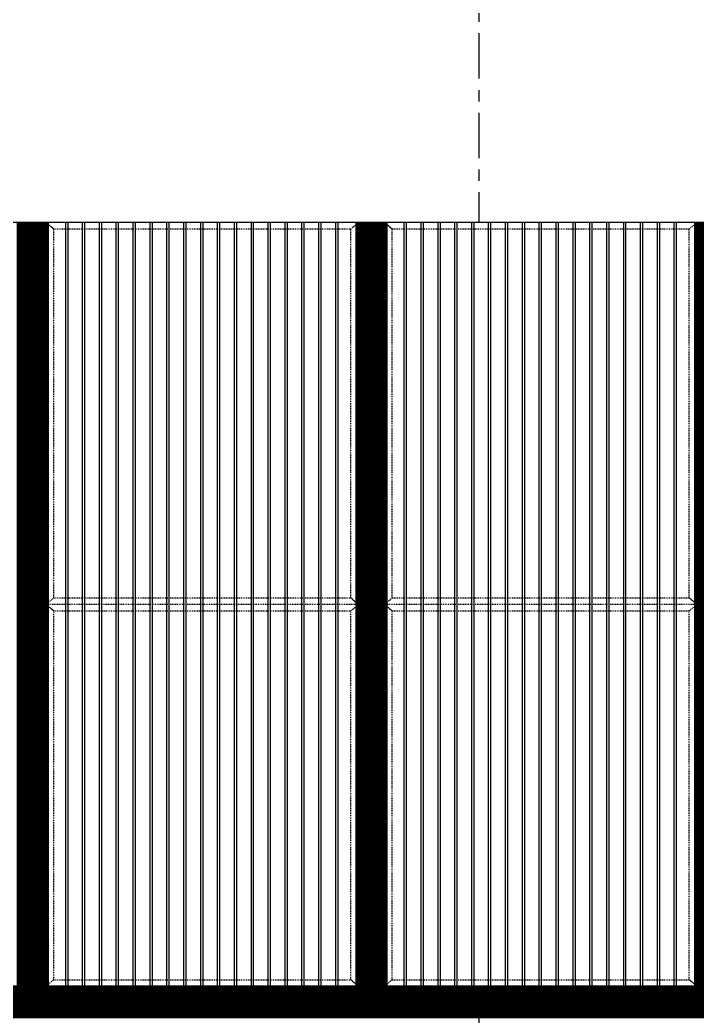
# Model space of a CAD drawing. Header units: millimetres. Extents: x 3774 to 718460, y -768339 to 192544.
# Drawn here: x 509762 to 512370, y -722372 to -718537 of the extents above; entities that cross this region are included whole.
import ezdxf
from ezdxf.enums import TextEntityAlignment as Align
from ezdxf.xclip import XClip

# ---------------------------------------------------------------- set-up
doc = ezdxf.new("R2010")
doc.units = ezdxf.units.MM
doc.header["$XCLIPFRAME"] = 0
doc.set_wipeout_variables(frame=1)
for name, pattern in [('TA_GL_000.70000', [1.925, 0.7, -0.175, 0.175, -0.175, 0.7]), ('TA_HL_001.00000', [6.5, 3.55, -2.95]), ('XKITLINE00', [0]), ('XKITLINE02', [4, 2, -2])]:
    doc.linetypes.add(name, pattern=pattern)
for name, color, linetype in [('000 - 0_SYM_DWG_GRID-BUBBLE_MAIN_COLOR_1', 7, 'Continuous'), ('000 - 0_SYM_DWG_GRIDLINE_MAIN_COLOR_251', 7, 'Continuous'), ('000 - 0_SYM_DWG_LEVEL_TEXT', 7, 'Continuous'), ('010 - ASPG_EXTR_MAIN_COLOR_2', 7, 'Continuous'), ('010 - ASPG_EXTR_WIPEOUT_', 7, 'Continuous'), ('010 - ASPG_FRAMING_MAIN_COLOR_1', 7, 'Continuous'), ('010 - ASPG_FRAMING_MAIN_COLOR_2', 7, 'Continuous'), ('010 - ASPG_FRAMING_SUB_COLOR_2', 7, 'Continuous'), ('010 - ASPG_FRAMING_SUB_COLOR_3', 7, 'Continuous'), ('010 - ASPG_FRAMING_WIPEOUT_', 7, 'Continuous')]:
    doc.layers.add(name, color=color, linetype=linetype)
doc.layers.add('000_AREA_ASPG_AREA_HATCH_', color=7, linetype='Continuous', plot=False)
doc.layers.add('000_AREA_ASPG_AREA_MAIN_COLOR_1', color=7, linetype='Continuous', plot=False)
doc.layers.add('Bolt', color=7, linetype='Continuous', lineweight=0)
doc.layers.add('Part', color=7, linetype='Continuous', lineweight=0)
doc.styles.add('ARIAL', font='arial.ttf')
doc.styles.add('Arial_1', font='arial.ttf', dxfattribs={"height": 125})
doc.styles.add('TA', font='', dxfattribs={"height": 4.5})
doc.styles.get('TA').set_extended_font_data('Cordia New')

# ---------------------------------------------------------------- blocks, each defined once
blk = doc.blocks.new('*U7980')
at = {"layer": '000 - 0_SYM_DWG_GRIDLINE_MAIN_COLOR_251', "color": 7, "linetype": 'ByBlock', "ltscale": 5}
blk.add_line((34.8, 0), (-343.8, 0), dxfattribs=at)
at = {"color": 7, "style": 'TA', "flags": 1}
blk.add_attdef('LOCATION', (6, -6), '', height=4.5, rotation=270, dxfattribs=at)
at = {"layer": '000 - 0_SYM_DWG_GRID-BUBBLE_MAIN_COLOR_1', "color": 7, "style": 'ARIAL'}
blk.add_attdef('GRID-HEAD', text='', height=4, rotation=90, dxfattribs=at).set_placement((52.8, 0), align=Align.MIDDLE_CENTER)
blk = doc.blocks.new('*U6349')
at = {"color": 7}
blk.add_point((0, 0), dxfattribs=at)
at = {"layer": '000 - 0_SYM_DWG_LEVEL_TEXT', "color": 7, "style": 'Arial_1'}
for tag, p in [('LV_NAME_1', (-185.775, 11.925)), ('LV_NAME_2', (-185.787, 6.835)), ('LV_NAME_3', (-185.798, 1.744))]:
    blk.add_attdef(tag, p, '', height=3, dxfattribs=at)
blk = doc.blocks.new('*U6352')
at = {"layer": '000 - 0_SYM_DWG_GRIDLINE_MAIN_COLOR_251', "color": 7, "linetype": 'ByBlock', "ltscale": 5}
blk.add_line((70, 0), (-169.147, 0), dxfattribs=at)
at = {"color": 7, "style": 'TA', "flags": 1}
blk.add_attdef('LOCATION', (6, -6), '', height=4.5, rotation=270, dxfattribs=at)
blk = doc.blocks.new('W-1-PP19-SE-ENT3_20260407-142914_PP19_ENT3_ELE4_DIMS_2')
at = {"color": 7, "xscale": 50, "yscale": 50, "zscale": 50}
for p in [(0, 114550), (0, 111800)]:
    blk.add_blockref('*U6349', p, dxfattribs=at)
at = {"layer": '000 - 0_SYM_DWG_GRIDLINE_MAIN_COLOR_251', "color": 7, "linetype": 'TA_GL_000.70000'}
for name, p, xscale, yscale, zscale, rotation in [('*U7980', (0, 102450), 50.00000000000007, 50.00000000000007, 50.00000000000007, 270), ('*U6352', (-2517, 114550), 50.00000000000003, 50.00000000000003, 50.00000000000003, 180), ('*U6352', (-2517, 111800), 50.00000000000003, 50.00000000000003, 50.00000000000003, 180)]:
    blk.add_blockref(name, p, dxfattribs=dict(at, xscale=xscale, yscale=yscale, zscale=zscale, rotation=rotation))
blk = doc.blocks.new('*A21806472')
at = {"layer": 'Part', "color": 7, "linetype": 'XKITLINE00', "lineweight": 0}
for p, q in [((2553.04496, -67.139902), (2553.04496, -64.659902)), ((2553.84496, -64.659902), (2553.04496, -64.659902)), ((2553.84496, -67.139902), (2553.84496, -64.659902)), ((2553.04496, -79.139902), (2553.04496, -67.707902)), ((2553.84496, -79.139902), (2553.84496, -67.707902)), ((2553.04496, -81.219902), (2553.04496, -79.707902)), ((2553.84496, -81.219902), (2553.84496, -79.707902)), ((2553.04496, -81.219902), (2553.84496, -81.219902))]:
    blk.add_line(p, q, dxfattribs=at)
blk = doc.blocks.new('*A21846476')
at = {"layer": 'Bolt'}
for points in [[(2553.149, -79.66), (2553.149, -79.612), (2553.261, -79.612), (2553.261, -79.66)], [(2553.149, -79.708), (2553.149, -79.66), (2553.261, -79.66), (2553.261, -79.708)], [(2553.629, -79.66), (2553.629, -79.612), (2553.741, -79.612), (2553.741, -79.66)], [(2553.629, -79.708), (2553.629, -79.66), (2553.741, -79.66), (2553.741, -79.708)]]:
    blk.add_hatch(color=7, dxfattribs=at).paths.add_polyline_path(points, flags=17)
at = {"layer": 'Bolt', "color": 7, "linetype": 'XKITLINE00', "lineweight": 0}
for p, q in [((2553.205, -79.771), (2553.205, -79.428)), ((2553.685, -79.771), (2553.685, -79.428)), ((2553.149, -79.66), (2553.149, -79.612)), ((2553.149, -79.708), (2553.149, -79.66)), ((2553.261, -79.66), (2553.261, -79.612)), ((2553.261, -79.708), (2553.261, -79.66)), ((2553.629, -79.66), (2553.629, -79.612)), ((2553.629, -79.708), (2553.629, -79.66)), ((2553.741, -79.66), (2553.741, -79.612)), ((2553.741, -79.708), (2553.741, -79.66))]:
    blk.add_line(p, q, dxfattribs=at)
blk = doc.blocks.new('*A21856477')
at = {"layer": 'Part', "color": 7, "linetype": 'XKITLINE00', "lineweight": 0}
for p, q in [((2553.42096, -80.507902), (2553.42096, -79.707902)), ((2553.42096, -79.707902), (2553.46896, -79.707902)), ((2553.46896, -80.507902), (2553.46896, -79.707902)), ((2553.42096, -79.947902), (2553.46896, -79.947902)), ((2553.42096, -80.507902), (2553.46896, -80.507902))]:
    blk.add_line(p, q, dxfattribs=at)
blk = doc.blocks.new('*A21866478')
at = {"layer": 'Part', "color": 7, "linetype": 'XKITLINE00', "lineweight": 0}
for p, q in [((2553.04496, -79.659902), (2553.04496, -79.707902)), ((2553.04496, -79.707902), (2553.84496, -79.707902)), ((2553.84496, -79.707902), (2553.84496, -79.659902))]:
    blk.add_line(p, q, dxfattribs=at)
blk = doc.blocks.new('*A21926484')
at = {"layer": 'Part', "color": 7, "linetype": 'XKITLINE00', "lineweight": 0}
for p, q in [((2552.40496, -81.539902), (2552.56496, -81.379902)), ((2552.56496, -81.379902), (2554.32496, -81.379902)), ((2554.48496, -81.539902), (2554.32496, -81.379902))]:
    blk.add_line(p, q, dxfattribs=at)
blk = doc.blocks.new('*A21936485')
at = {"layer": 'Bolt', "color": 7, "linetype": 'XKITLINE02', "lineweight": 0}
for p, q in [((2553.42096, -80.963902), (2553.38096, -80.963902)), ((2553.46896, -80.963902), (2553.42096, -80.963902)), ((2553.53232, -81.019902), (2553.18896, -81.019902)), ((2553.42096, -81.075902), (2553.38096, -81.075902)), ((2553.46896, -81.075902), (2553.42096, -81.075902))]:
    blk.add_line(p, q, dxfattribs=at)
blk = doc.blocks.new('*A21946486')
at = {"layer": 'Part', "color": 7, "linetype": 'XKITLINE00', "lineweight": 0}
for p, q in [((2554.32496, -81.299902), (2552.56496, -81.299902)), ((2552.56496, -81.299902), (2552.56496, -81.379902)), ((2554.32496, -81.379902), (2552.56496, -81.379902)), ((2554.32496, -81.299902), (2554.32496, -81.379902))]:
    blk.add_line(p, q, dxfattribs=at)
blk = doc.blocks.new('*A21956487')
at = {"layer": 'Part', "color": 7, "linetype": 'XKITLINE00', "lineweight": 0}
for p, q in [((2553.38096, -81.259902), (2552.94096, -81.259902)), ((2552.94096, -81.259902), (2552.94096, -81.299902)), ((2553.38096, -81.219902), (2553.38096, -81.259902)), ((2553.42096, -81.299902), (2553.42096, -81.219902))]:
    blk.add_line(p, q, dxfattribs=at)
blk = doc.blocks.new('*A21966488')
at = {"layer": 'Bolt'}
for points in [[(2552.861, -81.3), (2552.861, -81.38), (2552.749, -81.38), (2552.749, -81.3)], [(2554.141, -81.3), (2554.141, -81.38), (2554.029, -81.38), (2554.029, -81.3)]]:
    blk.add_hatch(color=7, dxfattribs=at).paths.add_polyline_path(points, flags=17)
at = {"layer": 'Bolt', "color": 7, "linetype": 'XKITLINE00', "lineweight": 0}
for p, q in [((2552.805, -81.443), (2552.805, -81.1)), ((2554.085, -81.443), (2554.085, -81.1)), ((2552.749, -81.38), (2552.749, -81.3)), ((2552.861, -81.38), (2552.861, -81.3)), ((2554.029, -81.38), (2554.029, -81.3)), ((2554.141, -81.38), (2554.141, -81.3))]:
    blk.add_line(p, q, dxfattribs=at)
blk = doc.blocks.new('*A22106502')
at = {"layer": 'Bolt'}
for points in [[(2553.149, -67.66), (2553.149, -67.612), (2553.261, -67.612), (2553.261, -67.66)], [(2553.149, -67.708), (2553.149, -67.66), (2553.261, -67.66), (2553.261, -67.708)], [(2553.629, -67.66), (2553.629, -67.612), (2553.741, -67.612), (2553.741, -67.66)], [(2553.629, -67.708), (2553.629, -67.66), (2553.741, -67.66), (2553.741, -67.708)]]:
    blk.add_hatch(color=7, dxfattribs=at).paths.add_polyline_path(points, flags=17)
at = {"layer": 'Bolt', "color": 7, "linetype": 'XKITLINE00', "lineweight": 0}
for p, q in [((2553.205, -67.771), (2553.205, -67.428)), ((2553.685, -67.771), (2553.685, -67.428)), ((2553.149, -67.66), (2553.149, -67.612)), ((2553.149, -67.708), (2553.149, -67.66)), ((2553.261, -67.66), (2553.261, -67.612)), ((2553.261, -67.708), (2553.261, -67.66)), ((2553.629, -67.66), (2553.629, -67.612)), ((2553.629, -67.708), (2553.629, -67.66)), ((2553.741, -67.66), (2553.741, -67.612)), ((2553.741, -67.708), (2553.741, -67.66))]:
    blk.add_line(p, q, dxfattribs=at)
blk = doc.blocks.new('*A22116503')
at = {"layer": 'Part', "color": 7, "linetype": 'XKITLINE00', "lineweight": 0}
for p, q in [((2553.42096, -68.507902), (2553.42096, -67.707902)), ((2553.42096, -67.707902), (2553.46896, -67.707902)), ((2553.46896, -68.507902), (2553.46896, -67.707902)), ((2553.42096, -67.947902), (2553.46896, -67.947902)), ((2553.42096, -68.507902), (2553.46896, -68.507902))]:
    blk.add_line(p, q, dxfattribs=at)
blk = doc.blocks.new('*A22126504')
at = {"layer": 'Part', "color": 7, "linetype": 'XKITLINE00', "lineweight": 0}
for p, q in [((2553.04496, -67.659902), (2553.04496, -67.707902)), ((2553.04496, -67.707902), (2553.84496, -67.707902)), ((2553.84496, -67.707902), (2553.84496, -67.659902))]:
    blk.add_line(p, q, dxfattribs=at)
blk = doc.blocks.new('*A22136505')
at = {"layer": 'Bolt'}
for points in [[(2552.749, -64.58), (2552.749, -64.5), (2552.861, -64.5), (2552.861, -64.58)], [(2554.029, -64.58), (2554.029, -64.5), (2554.141, -64.5), (2554.141, -64.58)]]:
    blk.add_hatch(color=7, dxfattribs=at).paths.add_polyline_path(points, flags=17)
at = {"layer": 'Bolt', "color": 7, "linetype": 'XKITLINE00', "lineweight": 0}
for p, q in [((2552.749, -64.5), (2552.749, -64.58)), ((2552.805, -64.437), (2552.805, -64.78)), ((2552.861, -64.5), (2552.861, -64.58)), ((2554.029, -64.5), (2554.029, -64.58)), ((2554.085, -64.437), (2554.085, -64.78)), ((2554.141, -64.5), (2554.141, -64.58))]:
    blk.add_line(p, q, dxfattribs=at)
blk = doc.blocks.new('*A22146506')
at = {"layer": 'Bolt', "color": 7, "linetype": 'XKITLINE02', "lineweight": 0}
for p, q in [((2553.3576, -64.859902), (2553.70096, -64.859902)), ((2553.42096, -64.803902), (2553.46896, -64.803902)), ((2553.42096, -64.915902), (2553.46896, -64.915902)), ((2553.46896, -64.803902), (2553.50896, -64.803902)), ((2553.46896, -64.915902), (2553.50896, -64.915902))]:
    blk.add_line(p, q, dxfattribs=at)
blk = doc.blocks.new('*A22156507')
at = {"layer": 'Part', "color": 7, "linetype": 'XKITLINE00', "lineweight": 0}
for p, q in [((2553.46896, -64.659902), (2553.46896, -64.579902)), ((2553.50896, -64.659902), (2553.50896, -64.619902)), ((2553.50896, -64.619902), (2553.94896, -64.619902)), ((2553.94896, -64.619902), (2553.94896, -64.579902))]:
    blk.add_line(p, q, dxfattribs=at)
blk = doc.blocks.new('*A22166508')
at = {"layer": 'Part', "color": 7, "linetype": 'XKITLINE00', "lineweight": 0}
for p, q in [((2552.56496, -64.499902), (2552.40496, -64.339902)), ((2554.32496, -64.499902), (2554.48496, -64.339902)), ((2554.32496, -64.499902), (2552.56496, -64.499902))]:
    blk.add_line(p, q, dxfattribs=at)
blk = doc.blocks.new('*A22176509')
at = {"layer": 'Part', "color": 7, "linetype": 'XKITLINE00', "lineweight": 0}
for p, q in [((2552.56496, -64.579902), (2552.56496, -64.499902)), ((2552.56496, -64.499902), (2554.32496, -64.499902)), ((2552.56496, -64.579902), (2554.32496, -64.579902)), ((2554.32496, -64.579902), (2554.32496, -64.499902))]:
    blk.add_line(p, q, dxfattribs=at)
blk = doc.blocks.new('*A20276362')
at = {"layer": 'Part', "color": 7, "linetype": 'XKITLINE00', "lineweight": 0}
for p, q in [((2578.284987, -59.539902), (2526.244827, -59.539902)), ((2578.284987, -64.339902), (2526.244827, -64.339902))]:
    blk.add_line(p, q, dxfattribs=at)
blk = doc.blocks.new('*A20286363')
at = {"layer": 'Part', "color": 7, "linetype": 'XKITLINE00', "lineweight": 0}
for p, q in [((2576.80496, -67.139902), (2528.804883, -67.139902)), ((2576.80496, -67.659902), (2528.804883, -67.659902))]:
    blk.add_line(p, q, dxfattribs=at)
blk = doc.blocks.new('*A20296364')
at = {"layer": 'Part', "color": 7, "linetype": 'XKITLINE00', "lineweight": 0}
for p, q in [((2576.80496, -79.139902), (2528.804883, -79.139902)), ((2576.80496, -79.659902), (2528.804883, -79.659902))]:
    blk.add_line(p, q, dxfattribs=at)
blk = doc.blocks.new('*A20306365')
at = {"layer": 'Part', "color": 7, "linetype": 'XKITLINE00', "lineweight": 0}
blk.add_line((2578.284987, -81.539902), (2526.244827, -81.539902), dxfattribs=at)
blk = doc.blocks.new('*A20406371')
at = {"layer": 'Part', "color": 7, "linetype": 'XKITLINE00', "lineweight": 0}
for p, q in [((2549.21296, -67.139902), (2549.21296, -64.339902)), ((2549.21296, -79.139902), (2549.21296, -67.659902)), ((2549.21296, -81.539902), (2549.21296, -79.659902))]:
    blk.add_line(p, q, dxfattribs=at)
blk = doc.blocks.new('W-1-PP19-SE-ENT3_20260407-143459_PP19_ENT3_SE_ELE4')
at = {"color": 7, "lineweight": 0, "xscale": 125, "yscale": 125, "zscale": 125}
for name in ['*A20276362', '*A20406371', '*A22166508', '*A22136505', '*A22176509', '*A21806472', '*A22156507', '*A22146506', '*A20286363', '*A22106502', '*A22126504', '*A22116503', '*A20296364', '*A21846476', '*A21866478', '*A21856477', '*A21936485', '*A21946486', '*A21966488', '*A21956487', '*A20306365', '*A21926484']:
    blk.add_blockref(name, (-320145.950375, 121992.48775), dxfattribs=at)
blk = doc.blocks.new('*U6704')
at = {"color": 7}
blk.add_wipeout([(0, -40), (6614.6, -40), (6614.6, 40), (0, 40)], dxfattribs=at).dxf.layer = '010 - ASPG_FRAMING_WIPEOUT_'
at = {"layer": '010 - ASPG_FRAMING_MAIN_COLOR_2', "color": 7}
blk.add_lwpolyline([(0, -40), (6614.6, -40), (6614.6, 40), (0, 40)], close=True, dxfattribs=at)
at = {"color": 7}
for points in [[(0, 40), (6635.5, 40), (6635.5, 50), (0, 50)], [(0, -50), (6635.5, -50), (6635.5, -40), (0, -40)]]:
    blk.add_wipeout(points, dxfattribs=at).dxf.layer = '010 - ASPG_FRAMING_WIPEOUT_'
at = {"layer": '010 - ASPG_FRAMING_MAIN_COLOR_1', "color": 7}
for points in [[(0, 40), (6635.5, 40), (6635.5, 50), (0, 50)], [(0, -50), (6635.5, -50), (6635.5, -40), (0, -40)]]:
    blk.add_lwpolyline(points, close=True, dxfattribs=at)
blk = doc.blocks.new('*U8054')
at = {"color": 7}
blk.add_wipeout([(50, 0), (1254, 0), (1254, 2940), (50, 2940)], dxfattribs=at).dxf.layer = '010 - ASPG_EXTR_WIPEOUT_'
at = {"layer": '010 - ASPG_EXTR_MAIN_COLOR_2', "color": 7}
for points in [[(125, 0), (135.2, 0), (135.2, 2940), (125, 2940)], [(190, 0), (200.2, 0), (200.2, 2940), (190, 2940)], [(255, 0), (265.2, 0), (265.2, 2940), (255, 2940)], [(320, 0), (330.2, 0), (330.2, 2940), (320, 2940)], [(385, 0), (395.2, 0), (395.2, 2940), (385, 2940)], [(450, 0), (460.2, 0), (460.2, 2940), (450, 2940)], [(515, 0), (525.2, 0), (525.2, 2940), (515, 2940)], [(580, 0), (590.2, 0), (590.2, 2940), (580, 2940)], [(645, 0), (655.2, 0), (655.2, 2940), (645, 2940)], [(710, 0), (720.2, 0), (720.2, 2940), (710, 2940)], [(775, 0), (785.2, 0), (785.2, 2940), (775, 2940)], [(840, 0), (850.2, 0), (850.2, 2940), (840, 2940)], [(905, 0), (915.2, 0), (915.2, 2940), (905, 2940)], [(970, 0), (980.2, 0), (980.2, 2940), (970, 2940)], [(1035, 0), (1045.2, 0), (1045.2, 2940), (1035, 2940)], [(1100, 0), (1110.2, 0), (1110.2, 2940), (1100, 2940)], [(1165, 0), (1175.2, 0), (1175.2, 2940), (1165, 2940)]]:
    blk.add_lwpolyline(points, close=True, dxfattribs=at)
at = {"layer": '010 - ASPG_FRAMING_SUB_COLOR_2', "color": 7}
blk.add_lwpolyline([(50, 0), (1254, 0), (1254, 2940), (50, 2940)], close=True, dxfattribs=at)
at = {"color": 7}
for points in [[(-50, 0), (50, 0), (50, 2940), (-50, 2940)], [(1254, 0), (1354, 0), (1354, 2940), (1254, 2940)]]:
    blk.add_wipeout(points, dxfattribs=at).dxf.layer = '010 - ASPG_EXTR_WIPEOUT_'
at = {"layer": '010 - ASPG_FRAMING_MAIN_COLOR_1', "color": 7}
for points in [[(-50, 0), (-40, 0), (-40, 2940), (-50, 2940)], [(40, 0), (50, 0), (50, 2940), (40, 2940)], [(1254, 0), (1264, 0), (1264, 2940), (1254, 2940)], [(1344, 0), (1354, 0), (1354, 2940), (1344, 2940)]]:
    blk.add_lwpolyline(points, close=True, dxfattribs=at)
at = {"layer": '010 - ASPG_FRAMING_SUB_COLOR_2', "color": 7}
for points in [[(-50, 0), (50, 0), (50, 2940), (-50, 2940)], [(1254, 0), (1354, 0), (1354, 2940), (1254, 2940)]]:
    blk.add_lwpolyline(points, close=True, dxfattribs=at)
blk = doc.blocks.new('*U8055')
at = {"color": 7}
blk.add_wipeout([(50, 0), (1254, 0), (1254, 2940), (50, 2940)], dxfattribs=at).dxf.layer = '010 - ASPG_EXTR_WIPEOUT_'
at = {"layer": '010 - ASPG_EXTR_MAIN_COLOR_2', "color": 7}
for points in [[(125, 0), (135.2, 0), (135.2, 2940), (125, 2940)], [(190, 0), (200.2, 0), (200.2, 2940), (190, 2940)], [(255, 0), (265.2, 0), (265.2, 2940), (255, 2940)], [(320, 0), (330.2, 0), (330.2, 2940), (320, 2940)], [(385, 0), (395.2, 0), (395.2, 2940), (385, 2940)], [(450, 0), (460.2, 0), (460.2, 2940), (450, 2940)], [(515, 0), (525.2, 0), (525.2, 2940), (515, 2940)], [(580, 0), (590.2, 0), (590.2, 2940), (580, 2940)], [(645, 0), (655.2, 0), (655.2, 2940), (645, 2940)], [(710, 0), (720.2, 0), (720.2, 2940), (710, 2940)], [(775, 0), (785.2, 0), (785.2, 2940), (775, 2940)], [(840, 0), (850.2, 0), (850.2, 2940), (840, 2940)], [(905, 0), (915.2, 0), (915.2, 2940), (905, 2940)], [(970, 0), (980.2, 0), (980.2, 2940), (970, 2940)], [(1035, 0), (1045.2, 0), (1045.2, 2940), (1035, 2940)], [(1100, 0), (1110.2, 0), (1110.2, 2940), (1100, 2940)], [(1165, 0), (1175.2, 0), (1175.2, 2940), (1165, 2940)]]:
    blk.add_lwpolyline(points, close=True, dxfattribs=at)
at = {"layer": '010 - ASPG_FRAMING_SUB_COLOR_2', "color": 7}
blk.add_lwpolyline([(50, 0), (1254, 0), (1254, 2940), (50, 2940)], close=True, dxfattribs=at)
at = {"color": 7}
for points in [[(-50, 0), (50, 0), (50, 2940), (-50, 2940)], [(1254, 0), (1354, 0), (1354, 2940), (1254, 2940)]]:
    blk.add_wipeout(points, dxfattribs=at).dxf.layer = '010 - ASPG_EXTR_WIPEOUT_'
at = {"layer": '010 - ASPG_FRAMING_MAIN_COLOR_1', "color": 7}
for points in [[(-50, 0), (-40, 0), (-40, 2940), (-50, 2940)], [(40, 0), (50, 0), (50, 2940), (40, 2940)], [(1254, 0), (1264, 0), (1264, 2940), (1254, 2940)], [(1344, 0), (1354, 0), (1354, 2940), (1344, 2940)]]:
    blk.add_lwpolyline(points, close=True, dxfattribs=at)
at = {"layer": '010 - ASPG_FRAMING_SUB_COLOR_2', "color": 7}
for points in [[(-50, 0), (50, 0), (50, 2940), (-50, 2940)], [(1254, 0), (1354, 0), (1354, 2940), (1254, 2940)]]:
    blk.add_lwpolyline(points, close=True, dxfattribs=at)
blk = doc.blocks.new('*U8177')
at = {"layer": '010 - ASPG_FRAMING_SUB_COLOR_3', "color": 7, "linetype": 'ByBlock'}
for points in [[(0, 0), (0, 1204), (25, 1174), (25, 30), (0, 0)], [(1470, 1204), (0, 1204), (25, 1174), (1445, 1174)], [(1470, 0), (1470, 1204), (1445, 1174), (1445, 30), (1470, 0)], [(25, 30), (1445, 30), (1470, 0), (0, 0), (25, 30)]]:
    blk.add_lwpolyline(points, close=True, dxfattribs=at)
blk = doc.blocks.new('*U8194')
at = {"layer": '000_AREA_ASPG_AREA_HATCH_', "transparency": 33554539}
h = blk.add_hatch(dxfattribs=at)
h.set_pattern_fill('ANSI31')
h.set_pattern_definition([(45, (-24.4354, 2914.1105), (-2.245064, 2.245064), [])])
h.paths.add_polyline_path([(-60, 0), (60, 0), (60, 2940), (-60, 2940)])
at = {"layer": '000_AREA_ASPG_AREA_MAIN_COLOR_1', "color": 7}
blk.add_lwpolyline([(-60, 0), (60, 0), (60, 2940), (-60, 2940)], close=True, dxfattribs=at)
blk = doc.blocks.new('*U8196')
at = {"layer": '000_AREA_ASPG_AREA_HATCH_', "transparency": 33554539}
h = blk.add_hatch(dxfattribs=at)
h.set_pattern_fill('ANSI31')
h.set_pattern_definition([(45, (-24.4354, 6609.6444), (-2.245064, 2.245064), [])])
h.paths.add_polyline_path([(-60, 0), (60, 0), (60, 6635.5), (-60, 6635.5)])
at = {"layer": '000_AREA_ASPG_AREA_MAIN_COLOR_1', "color": 7}
blk.add_lwpolyline([(-60, 0), (60, 0), (60, 6635.5), (-60, 6635.5)], close=True, dxfattribs=at)

msp = doc.modelspace()

# ---------------------------------------------------------------- block references
at = {"color": 7}
ref = msp.add_blockref('W-1-PP19-SE-ENT3_20260407-142914_PP19_ENT3_ELE4_DIMS_2', (511531.288, -833866.64), dxfattribs=at)
XClip(ref).set_block_clipping_path([(-11304.0968506876, 98755.1221213046), (6699.1176849194, 115887.2401709807)])
msp.add_blockref('W-1-PP19-SE-ENT3_20260407-143459_PP19_ENT3_SE_ELE4', (511531.288, -833866.64), dxfattribs=at)

# ---------------------------------------------------------------- next in the draw order: block references
msp.add_blockref('*U6704', (507204.288, -722316.64), dxfattribs=at)

# ---------------------------------------------------------------- next in the draw order: block references
at = {"color": 7, "rotation": 2.61259725053975e-05}
msp.add_blockref('*U8054', (508508.288, -722256.64), dxfattribs=at)

# ---------------------------------------------------------------- next in the draw order: block references
msp.add_blockref('*U8055', (509812.288, -722256.64), dxfattribs=at)

# ---------------------------------------------------------------- next in the draw order: block references
for name, p in [('*U8194', (509812.288, -722256.64)), ('*U8055', (511116.288, -722256.64))]:
    msp.add_blockref(name, p, dxfattribs=at)

# ---------------------------------------------------------------- next in the draw order: block references
at = {"color": 7, "linetype": 'TA_HL_001.00000', "rotation": 90}
for p in [(511066.287, -720786.64), (512370.287, -720786.64), (511066.287, -722256.64), (512370.287, -722256.64)]:
    msp.add_blockref('*U8177', p, dxfattribs=at)
at = {"color": 7}
for name, p, rotation in [('*U8194', (511116.288, -722256.64), 2.61259725053975e-05), ('*U8196', (507204.288, -722316.64), 270)]:
    msp.add_blockref(name, p, dxfattribs=dict(at, rotation=rotation))
msp.add_blockref('*U8194', (512420.288, -722256.64), dxfattribs=at)

doc.saveas('drawing.dxf')
